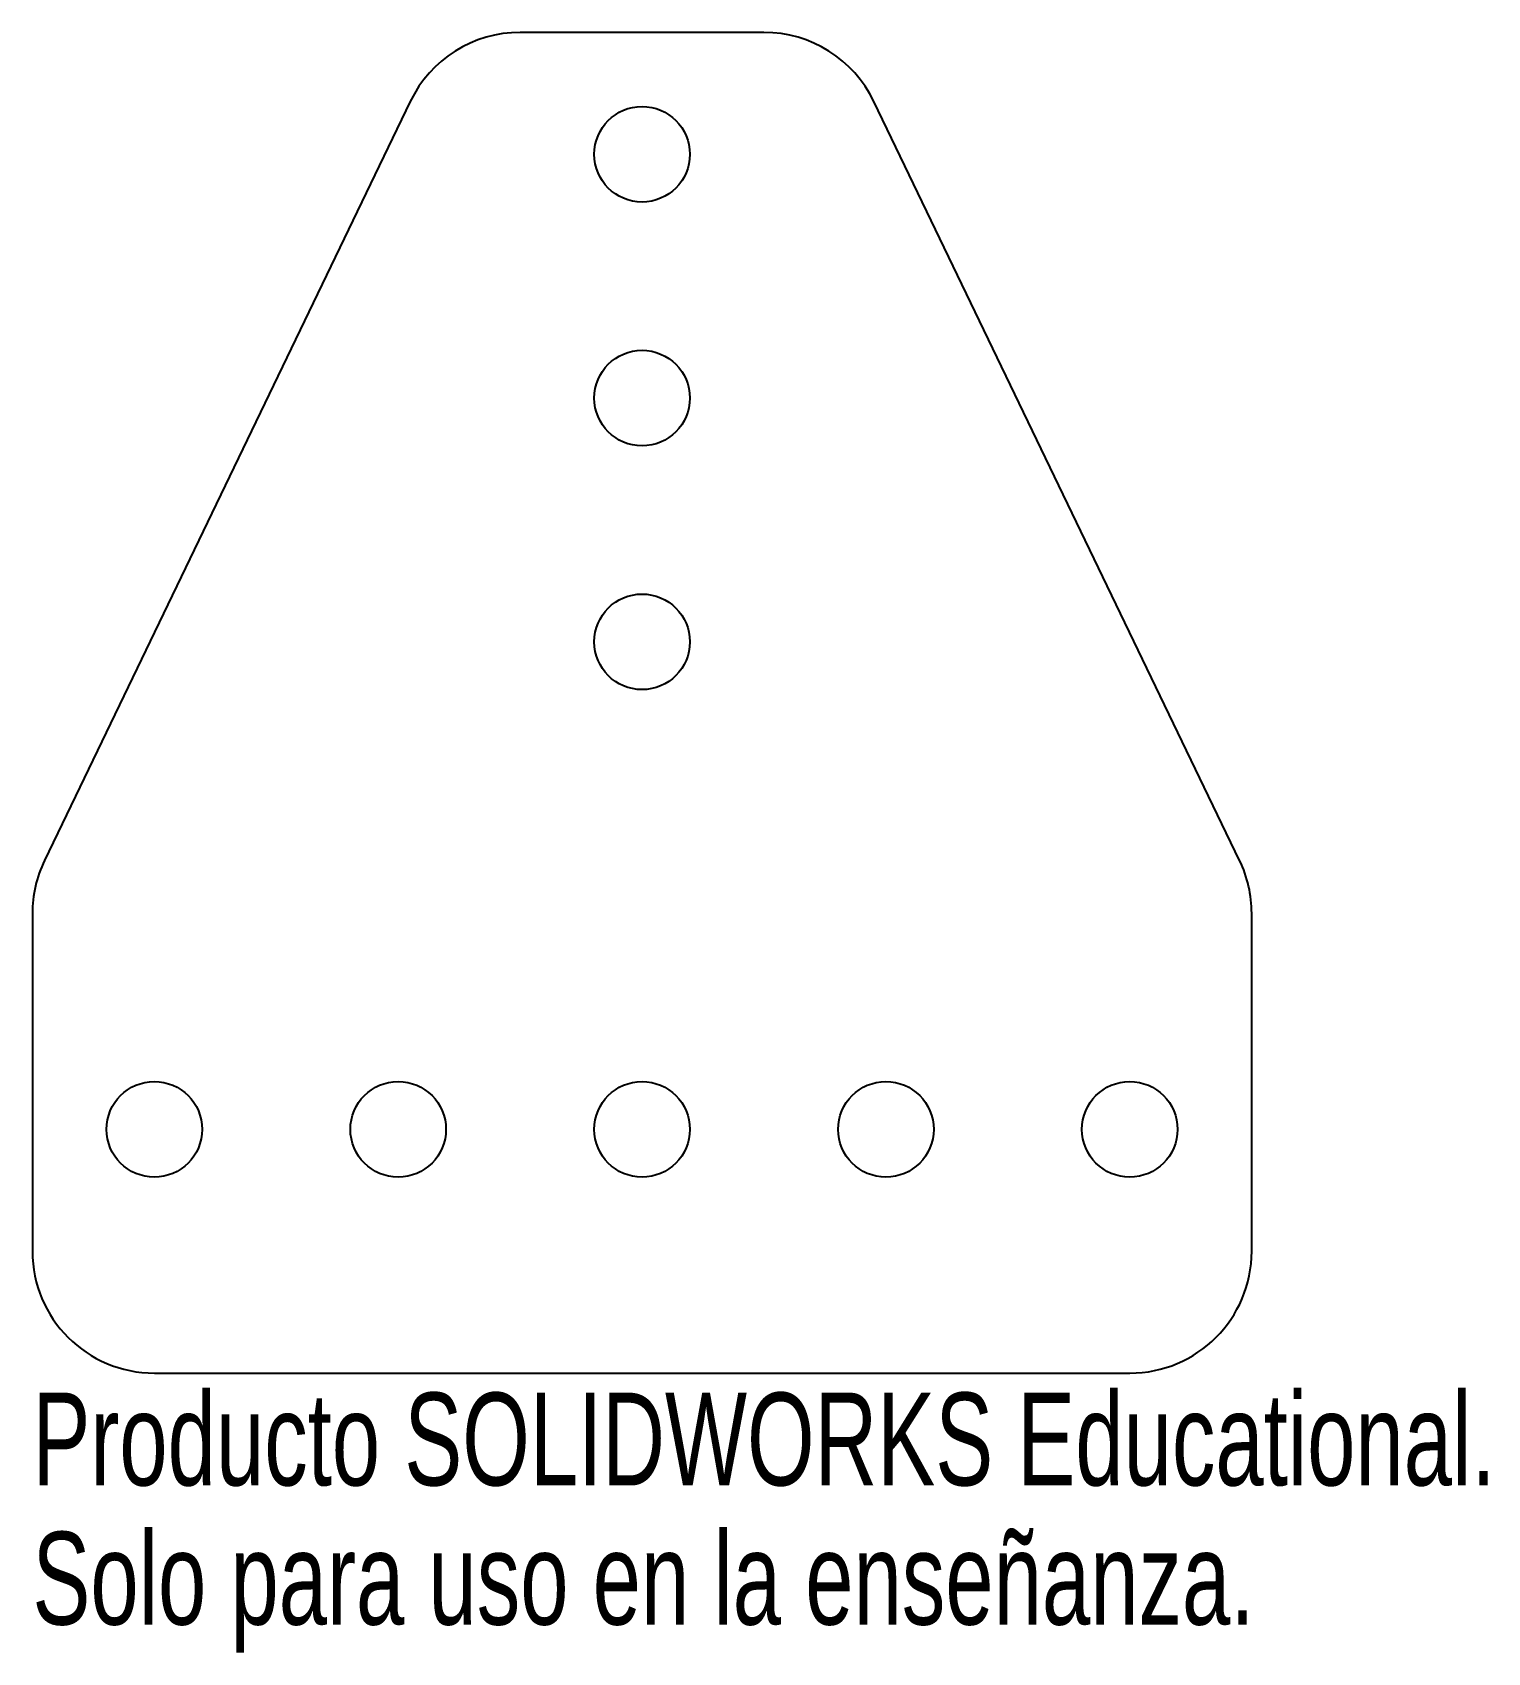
# Model space of a CAD drawing. Header units: inches. Extents: x 4.12 to 7.11, y 0.68 to 4.
import ezdxf

# ---------------------------------------------------------------- set-up
doc = ezdxf.new("R2010")
doc.units = ezdxf.units.IN
doc.header["$MEASUREMENT"] = 0
doc.styles.add('SLDTEXTSTYLE0', font='TXT', dxfattribs={"width": 0.7})

msp = doc.modelspace()

# ---------------------------------------------------------------- linework, layer by layer
at = {"color": 7, "linetype": 'Continuous', "lineweight": 25}
for p, q in [((5.625, 4), (5.125, 4)), ((4.8998, 3.8585), (4.1498, 2.3014)), ((6.6002, 2.3014), (5.8502, 3.8585)), ((4.125, 2.1929), (4.125, 1.5)), ((6.625, 1.5), (6.625, 2.1929)), ((4.375, 1.25), (6.375, 1.25))]:
    msp.add_line(p, q, dxfattribs=at)
for centre in [(5.375, 3.75), (5.375, 3.25), (5.375, 2.75), (4.375, 1.75), (4.875, 1.75), (5.375, 1.75), (5.875, 1.75), (6.375, 1.75)]:
    msp.add_circle(centre, 0.098, dxfattribs=at)
for centre, start, end in [((5.125, 3.75), 90, 154.2811), ((5.625, 3.75), 25.7189, 90), ((4.375, 2.1929), 154.2811, 180), ((6.375, 2.1929), 0, 25.7189), ((4.375, 1.5), 180, 270), ((6.375, 1.5), 270, 0)]:
    msp.add_arc(centre, 0.25, start, end, dxfattribs=at)

# ---------------------------------------------------------------- texts
at = {"color": 7, "linetype": 'Continuous', "char_height": 0.1903, "attachment_point": 1, "style": 'SLDTEXTSTYLE0'}
for s, insert in [('Producto SOLIDWORKS Educational.', (4.125, 1.2099)), ('Solo para uso en la enseñanza.', (4.125, 0.9244))]:
    msp.add_mtext(s, dxfattribs=dict(at, insert=insert))

doc.saveas('drawing.dxf')
